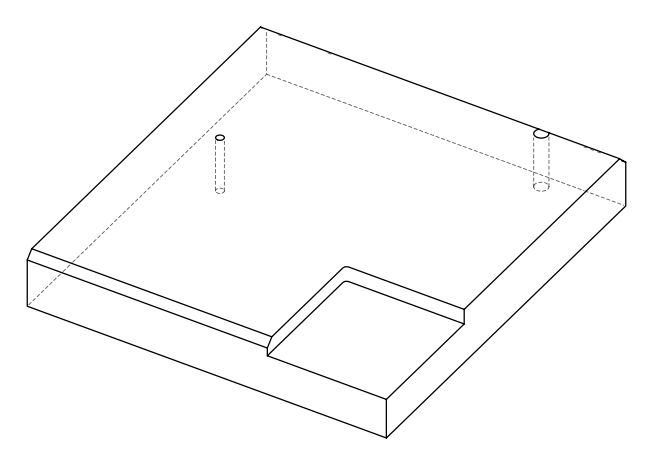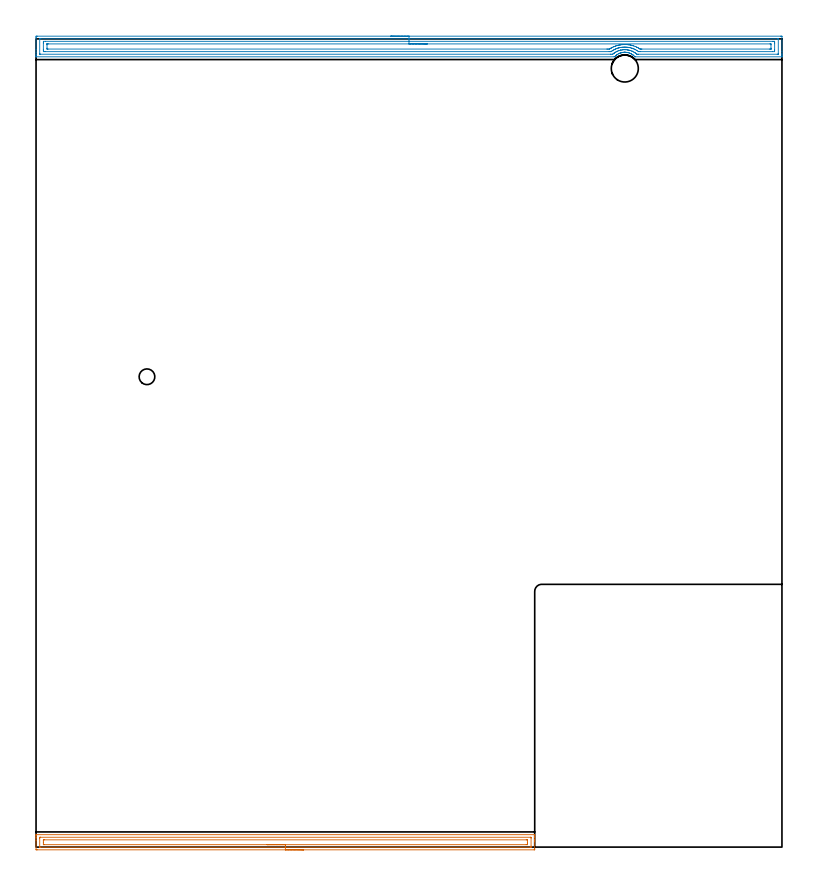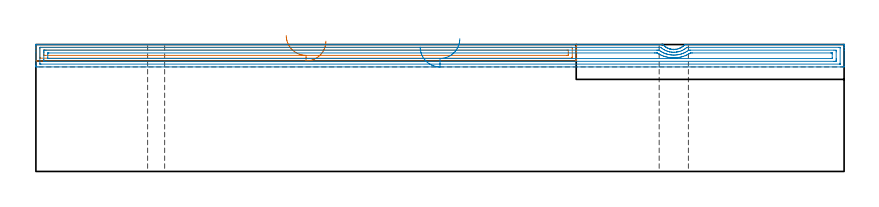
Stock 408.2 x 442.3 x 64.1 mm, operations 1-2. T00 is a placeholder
(PLAN: 8 operations, 5 tool changes, 142.5 min)
(1 AREA_MILL | FG_CHAMFER_SURFACE | UGT0205_001 | 6.78 min | 9578 mm3)
(2 AREA_MILL_1 | FG_CHAMFER_SURFACE_1 | UGT0205_001 | 13.37 min | 26065 mm3)
(3 MILL_CORNER_NOTCH_RECTANGULAR | CORNER_NOTCH_RECTANGULAR | UGT0201_014 | Follow Part, ap 1.5, ae 75% | 121.43 min | 342188 mm3)
(4 SPOT_DRILL | STEP1HOLE | NXT0321_9005460120000 | 0.03 min | 10 mm3)
(5 SPOT_DRILL_1 | STEP1HOLE_1 | NXT0321_9005460120000 | 0.03 min | 3 mm3)
(6 DRILL_THROUGH_HOLE_INTO_CENTER | STEP1HOLE | UGT0301_202 | 0.28 min | 3687 mm3)
(7 DRILL_THROUGH_HOLE_INTO_CENTER_1 | STEP1HOLE_1 | NXT0301_065 | 0.28 min | 4411 mm3)
(8 DRILL_TO_ENLARGE_THROUGH_HOLE | STEP1HOLE_1 | UGT0301_279 | 0.29 min | 6564 mm3)
(TOOL UGT0205_001 | Chamfer Mill 20 x 3 x 45 deg. | D20 FL50 Z2)
(TOOL UGT0201_014 | End mill 6 mm | D6 FL24 Z4)
(TOOL NXT0321_9005460120000 | NC Spot Drill, 142deg, 12mm, Carbide, Uncoated | D12 PA142 FL30 Z2)
(TOOL UGT0301_202 | Twist Drill 8.6 mm | D8.6 PA118 FL80 Z2)
(TOOL NXT0301_065 | Carbide Drill 9.4mm [860.1-0940-075A1-MM 2214] | D9.4 PA140 FL98 Z2)
(TOOL UGT0301_279 | Twist Drill 14.8 mm | D14.8 PA118 FL114 Z2)
(OP 1 AREA_MILL)
G17 G21 G94 G90
T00 M6
G54
G17 G0 G90 X146.45 Y-1.5 S1061 M3
G43 Z74.1 H0
Z65.8
G94 G1 X146.412 Z64.928 F250.
X146.298 Z64.064
X146.109 Z63.212
X145.847 Z62.38
X145.513 Z61.574
X145.11 Z60.8
X144.642 Z60.064
X144.11 Z59.372
X143.521 Z58.729
X142.878 Z58.14
X142.186 Z57.608
X141.45 Z57.14
X140.676 Z56.737
X139.87 Z56.403
X139.038 Z56.141
X138.187 Z55.952
X137.322 Z55.838
X136.45 Z55.8
X0.622
X0.312 Y-1.497 Z55.802
X0.01 Y-1.492 Z55.806
X0. Y-1.185 Z56.112
Y3.541 Z60.836
Y4.975 Z62.271
Y5.323 Z62.618
Y6.021 Z63.32
Y6.342 Z63.641
X0.007 Y6.747 Z64.039
X0.01 Y6.805 Z64.095
X0.171 Y6.8 Z64.1
X272.725
X272.89 Y6.797 Z64.088
X272.893 Y6.747 Z64.039
X272.9 Y6.342 Z63.641
Y6.02 Z63.32
Y5.323 Z62.618
Y4.084 Z61.381
Y3.541 Z60.836
Y2.921 Z60.217
Y-0.914 Z56.383
X272.898 Y-1.187 Z56.11
X272.89 Y-1.492 Z55.806
X272.585 Y-1.499 Z55.799
X136.45 Y-1.5 Z55.8
Y-0.086 Z57.214
X2.346 Y-0.085 Z57.215
X2.221 Y-0.082 Z57.218
X2.01 Y-0.074 Z57.226
X2.007 Y-0.023 Z57.277
X2.001 Y0.384 Z57.684
Y4.839 Z62.139
X2.007 Y5.323 Z62.623
X2.01 Y5.368 Z62.668
X2.159 Y5.379 Z62.679
X2.283 Y5.384 Z62.684
X2.346 Y5.386 Z62.686
X2.409
X270.554 Y5.385 Z62.685
X270.679 Y5.382 Z62.682
X270.89 Y5.375 Z62.675
X270.893 Y5.323 Z62.623
X270.899 Y4.916 Z62.216
X270.9 Y0.461 Z57.761
X270.893 Y-0.023 Z57.277
X270.891 Y-0.068 Z57.232
X270.742 Y-0.079 Z57.221
X270.617 Y-0.084 Z57.216
X270.554 Y-0.086 Z57.214
X270.491
X136.45
Y1.328 Z58.628
X4.628 Y1.329 Z58.629
X4.196 Y1.331 Z58.631
X4.053 Y1.333 Z58.633
X4.01 Y1.336 Z58.636
X4.005 Y1.433 Z58.733
X4.002 Y1.563 Z58.863
X4. Y2.65 Z59.95
X4.001 Y3.541 Z60.841
X4.002 Y3.735 Z61.035
X4.01 Y3.931 Z61.231
X4.016 Y3.965 Z61.265
X4.035 Y3.968 Z61.268
X4.088 Y3.97 Z61.27
X4.196 Y3.971 Z61.271
X4.658
X268.273
X268.704 Y3.969 Z61.269
X268.847 Y3.967 Z61.267
X268.89 Y3.964 Z61.264
X268.895 Y3.867 Z61.167
X268.898 Y3.736 Z61.036
X268.9 Y2.65 Z59.95
Y1.759 Z59.059
X268.898 Y1.565 Z58.865
X268.89 Y1.369 Z58.669
X268.884 Y1.334 Z58.634
X268.865 Y1.332 Z58.632
X268.812 Y1.33 Z58.63
X268.704 Y1.329 Z58.629
X268.242 Y1.328 Z58.628
X136.45
X135.578 Z58.666
X134.714 Z58.78
X133.862 Z58.969
X133.03 Z59.232
X132.224 Z59.565
X131.45 Z59.968
X130.714 Z60.437
X130.022 Z60.968
X129.379 Z61.557
X128.79 Z62.201
X128.259 Z62.893
X127.79 Z63.628
X127.387 Z64.402
X127.053 Z65.208
X126.791 Z66.04
X126.602 Z66.892
X126.488 Z67.757
X126.45 Z68.628
G0 Z74.1
M5
M2
(OP 2 AREA_MILL_1)
G17 G21 G94 G90
T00 M6
G54
G17 G0 G90 X194.1 Y443.8 S1061 M3
G43 Z74.1 H0
Z62.8
G94 G1 X194.138 Z61.928 F250.
X194.252 Z61.064
X194.441 Z60.212
X194.703 Z59.38
X195.037 Z58.574
X195.44 Z57.8
X195.908 Z57.064
X196.44 Z56.372
X197.029 Z55.729
X197.672 Z55.14
X198.364 Z54.609
X199.1 Z54.14
X199.874 Z53.737
X200.68 Z53.403
X201.512 Z53.141
X202.364 Z52.952
X203.228 Z52.838
X204.1 Z52.8
X407.568
X408.071 Y443.795 Z52.803
X408.19 Y443.792 Z52.806
X408.2 Y443.669 Z52.929
Y435.519 Z61.075
Y434.128 Z62.468
Y433.765 Z62.83
Y433.039 Z63.56
Y432.821 Z63.778
X408.197 Y432.658 Z63.934
X408.19 Y432.502 Z64.089
X408.015 Y432.5 Z64.1
X327.969
X327.751 Y432.504 Z64.089
X327.628 Y432.625 Z63.973
X327.599 Y432.654 Z63.946
X327.328 Y432.924 Z63.675
X327.018 Y433.212 Z63.388
X326.985 Y433.24 Z63.36
X326.83 Y433.368 Z63.231
X326.695 Y433.473 Z63.126
X326.635 Y433.519 Z63.079
X326.124 Y433.864 Z62.734
X325.788 Y434.058 Z62.541
X325.682 Y434.119 Z62.48
X325.23 Y434.346 Z62.252
X325.079 Y434.414 Z62.186
X325.067 Y434.419 Z62.181
X324.839 Y434.504 Z62.093
X324.71 Y434.553 Z62.045
X324.336 Y434.678 Z61.921
X323.891 Y434.795 Z61.802
X323.442 Y434.886 Z61.712
X323.295 Y434.906 Z61.691
X323.011 Y434.944 Z61.65
X322.996 Y434.946 Z61.648
X322.725 Y434.971 Z61.626
X322.603 Y434.98 Z61.613
X322.548 Y434.986 Z61.609
X322.381 Y434.994 Z61.603
X322.198 Y434.996
X322.046 Y434.993 Z61.597
X322.043
X321.639 Y434.971 Z61.626
X321.496 Y434.954 Z61.639
X321.226 Y434.927 Z61.672
X321.207 Y434.925 Z61.674
X320.76 Y434.85 Z61.749
X320.516 Y434.79 Z61.803
X320.347 Y434.752 Z61.844
X320.312 Y434.743 Z61.852
X320.218 Y434.715 Z61.879
X320.137 Y434.692 Z61.905
X319.866 Y434.612 Z61.987
X319.835 Y434.601 Z61.998
X319.473 Y434.467 Z62.129
X319.35 Y434.423 Z62.175
X319.324 Y434.413 Z62.184
X318.972 Y434.25 Z62.346
X318.521 Y434.008 Z62.589
X318.152 Y433.786 Z62.814
X318.079 Y433.741 Z62.859
X317.869 Y433.594 Z63.006
X317.764 Y433.52 Z63.08
X317.469 Y433.284 Z63.315
X317.185 Y433.036 Z63.563
X316.773 Y432.625 Z63.973
X316.65 Y432.505 Z64.091
X316.343 Y432.5 Z64.1
X0.185
X0.01 Y432.502 Z64.089
X0.003 Y432.658 Z63.934
X0. Y432.821 Z63.778
Y433.039 Z63.56
Y433.765 Z62.83
Y435.005 Z61.592
Y436.396 Z60.199
Y443.155 Z53.443
X0.004 Y443.412 Z53.186
X0.01 Y443.793 Z52.805
X0.24 Y443.796 Z52.802
X0.632 Y443.8 Z52.8
X204.1
Y442.386 Z54.214
X405.779 Y442.385 Z54.215
X405.932 Y442.384 Z54.216
X406.14 Y442.38 Z54.22
X406.185 Y442.379 Z54.221
X406.191 Y442.351 Z54.249
X406.195 Y442.316 Z54.284
X406.199 Y442.123 Z54.477
Y434.23 Z62.37
X406.197 Y434.092 Z62.508
X406.192 Y433.982 Z62.618
X406.187 Y433.921 Z62.679
X405.627 Y433.915 Z62.685
X329.606
X328.864 Y433.92 Z62.68
X328.793 Y433.921 Z62.679
X328.257 Y434.36 Z62.24
X327.969 Y434.57 Z62.03
X327.864 Y434.642 Z61.958
X327.389 Y434.951 Z61.649
X327.075 Y435.132 Z61.468
X326.335 Y435.519 Z61.081
X326.181 Y435.591 Z61.009
X326.05 Y435.647 Z60.953
X325.286 Y435.918 Z60.682
X324.713 Y436.082 Z60.518
X324.392 Y436.159 Z60.441
X324.022 Y436.234 Z60.366
X323.589 Y436.307 Z60.293
X323.539 Y436.314 Z60.286
X323.498 Y436.319 Z60.281
X322.733 Y436.396 Z60.204
X322.603 Y436.402 Z60.198
X322.597 Y436.403 Z60.197
X322.148 Y436.404 Z60.196
X321.709 Y436.397 Z60.203
X321.7 Y436.396 Z60.204
X320.895 Y436.317 Z60.283
X320.814 Y436.306 Z60.294
X320.132 Y436.189 Z60.411
X320.069 Y436.176 Z60.424
X320. Y436.161 Z60.439
X319.92 Y436.141 Z60.46
X319.422 Y436.007 Z60.593
X319.026 Y435.888 Z60.712
X318.751 Y435.789 Z60.811
X318.131 Y435.551 Z61.049
X318.109 Y435.541 Z61.059
X318.062 Y435.519 Z61.081
X317.522 Y435.24 Z61.36
X317.237 Y435.084 Z61.516
X316.958 Y434.915 Z61.685
X316.53 Y434.642 Z61.958
X316.419 Y434.568 Z62.032
X316.391 Y434.548 Z62.052
X316.343 Y434.512 Z62.088
X315.925 Y434.175 Z62.425
X315.626 Y433.934 Z62.666
X315.448 Y433.921 Z62.679
X315.292 Y433.918 Z62.682
X314.554 Y433.915 Z62.685
X314.402 Y433.914 Z62.686
X2.421 Y433.915 Z62.685
X2.268 Y433.916 Z62.684
X2.06 Y433.92 Z62.68
X2.015 Y433.921 Z62.679
X2.009 Y433.949 Z62.651
X2.005 Y433.984 Z62.616
X2.001 Y434.177 Z62.423
Y442.07 Z54.53
X2.003 Y442.208 Z54.392
X2.008 Y442.318 Z54.282
X2.013 Y442.379 Z54.221
X2.573 Y442.385 Z54.215
X204.1 Y442.386 Z54.214
Y440.972 Z55.628
X403.096 Y440.971 Z55.629
X403.797 Y440.97 Z55.63
X403.99 Y440.968 Z55.632
X404.175 Y440.965 Z55.635
X404.19 Y440.781 Z55.819
X404.197 Y440.578 Z56.022
X404.2 Y439.904 Z56.696
Y439.698 Z56.902
X404.199 Y436.192 Z60.408
X404.19 Y435.519 Z61.081
X404.178 Y435.335 Z61.265
X403.096 Y435.329 Z61.271
X330.652
X329.948 Y435.333 Z61.267
X329.758 Y435.335 Z61.265
X329.703 Y435.348 Z61.252
X329.633 Y435.395 Z61.205
X329.45 Y435.519 Z61.081
X328.864 Y435.912 Z60.688
X328.561 Y436.1 Z60.5
X328.035 Y436.396 Z60.204
X327.969 Y436.431 Z60.169
X327.893 Y436.471 Z60.129
X327.337 Y436.743 Z59.857
X327.075 Y436.857 Z59.743
X326.317 Y437.139 Z59.461
X326.181 Y437.185 Z59.415
X325.898 Y437.273 Z59.327
X325.286 Y437.437 Z59.163
X325.064 Y437.491 Z59.109
X324.392 Y437.624 Z58.976
X323.967 Y437.69 Z58.91
X323.498 Y437.741 Z58.859
X322.966 Y437.794 Z58.806
X322.603 Y437.81 Z58.79
X322.049 Y437.817 Z58.783
X321.709 Y437.805 Z58.795
X321.203 Y437.769 Z58.831
X320.814 Y437.734 Z58.866
X320.392 Y437.687 Z58.913
X319.92 Y437.606 Z58.994
X319.633 Y437.555 Z59.045
X319.026 Y437.413 Z59.187
X318.912 Y437.385 Z59.215
X318.501 Y437.273 Z59.327
X318.221 Y437.186 Z59.414
X318.131 Y437.155 Z59.445
X317.573 Y436.944 Z59.656
X317.237 Y436.811 Z59.789
X316.943 Y436.684 Z59.916
X316.354 Y436.396 Z60.204
X316.343 Y436.39 Z60.21
X315.784 Y436.066 Z60.534
X315.448 Y435.857 Z60.743
X315.242 Y435.721 Z60.879
X314.946 Y435.519 Z61.081
X314.718 Y435.358 Z61.242
X314.691 Y435.34 Z61.26
X314.65 Y435.335 Z61.265
X314.554 Y435.333 Z61.267
X313.854 Y435.329 Z61.271
X313.66
X5.104
X4.403 Y435.33 Z61.27
X4.21 Y435.332 Z61.268
X4.025 Y435.335 Z61.265
X4.01 Y435.519 Z61.081
X4.003 Y435.721 Z60.879
X4. Y436.396 Z60.204
Y436.602 Z59.998
X4.001 Y440.108 Z56.492
X4.01 Y440.781 Z55.819
X4.022 Y440.964 Z55.636
X5.104 Y440.971 Z55.629
X204.1 Y440.972 Z55.628
Y439.557 Z57.043
X401.661
X402.048 Y439.555 Z57.045
X402.113 Y439.554 Z57.046
X402.176 Y439.551 Z57.049
X402.19 Y439.464 Z57.136
X402.2 Y439.029 Z57.571
Y437.275 Z59.325
X402.198 Y436.835 Z59.765
X402.196 Y436.781 Z59.819
X402.191 Y436.755 Z59.845
X402.188 Y436.75 Z59.85
X402.172 Y436.748 Z59.852
X402.028 Y436.744 Z59.856
X401.848 Y436.743 Z59.857
X401.307
X331.547
X331.192 Y436.744 Z59.856
X330.652 Y436.748 Z59.852
X330.568 Y436.75 Z59.85
X330.447 Y436.818 Z59.782
X329.832 Y437.2 Z59.4
X329.758 Y437.242 Z59.358
X329.7 Y437.273 Z59.327
X328.864 Y437.71 Z58.89
X328.552 Y437.867 Z58.733
X328.004 Y438.117 Z58.484
X327.969 Y438.13 Z58.47
X327.914 Y438.15 Z58.45
X327.075 Y438.447 Z58.153
X326.631 Y438.585 Z58.015
X326.181 Y438.709 Z57.891
X325.844 Y438.797 Z57.803
X325.423 Y438.893 Z57.707
X325.286 Y438.92 Z57.68
X324.721 Y439.027 Z57.573
X324.392 Y439.077 Z57.523
X324.333 Y439.085 Z57.515
X323.747 Y439.149 Z57.451
X323.498 Y439.174 Z57.426
X323.332 Y439.189 Z57.411
X323.04 Y439.208 Z57.392
X322.603 Y439.225 Z57.375
X322.396 Y439.23 Z57.37
X322.005
X321.709 Y439.222 Z57.378
X321.518 Y439.214 Z57.386
X321.047 Y439.183 Z57.417
X320.814 Y439.165 Z57.435
X320.686 Y439.153 Z57.447
X320.478 Y439.131 Z57.469
X319.92 Y439.066 Z57.534
X319.885 Y439.061 Z57.539
X319.68 Y439.027 Z57.573
X319.129 Y438.926 Z57.674
X319.026 Y438.904 Z57.696
X318.408 Y438.756 Z57.844
X318.131 Y438.684 Z57.916
X317.708 Y438.565 Z58.035
X317.237 Y438.418 Z58.182
X317.037 Y438.346 Z58.254
X316.508 Y438.15 Z58.45
X316.39 Y438.103 Z58.497
X316.343 Y438.083 Z58.517
X315.773 Y437.831 Z58.769
X315.448 Y437.67 Z58.93
X315.182 Y437.534 Z59.066
X314.702 Y437.273 Z59.327
X314.608 Y437.22 Z59.38
X314.554 Y437.188 Z59.412
X314.059 Y436.882 Z59.718
X313.905 Y436.788 Z59.812
X313.854 Y436.758 Z59.842
X313.794 Y436.75 Z59.85
X313.66 Y436.747 Z59.853
X313.305 Y436.744 Z59.856
X312.765 Y436.743 Z59.857
X312.412
X6.539
X6.152 Y436.745 Z59.855
X6.087 Y436.746 Z59.854
X6.024 Y436.749 Z59.851
X6.01 Y436.836 Z59.764
X6. Y437.271 Z59.329
Y439.025 Z57.575
X6.002 Y439.465 Z57.135
X6.004 Y439.519 Z57.081
X6.009 Y439.545 Z57.055
X6.012 Y439.55 Z57.05
X6.028 Y439.552 Z57.048
X6.172 Y439.556 Z57.044
X6.352 Y439.557 Z57.043
X6.893
X204.1
X204.972 Z57.081
X205.836 Z57.195
X206.688 Z57.383
X207.52 Z57.646
X208.326 Z57.98
X209.1 Z58.382
X209.836 Z58.851
X210.528 Z59.382
X211.171 Z59.972
X211.76 Z60.615
X212.292 Z61.307
X212.76 Z62.043
X213.163 Z62.817
X213.497 Z63.623
X213.759 Z64.455
X213.948 Z65.306
X214.062 Z66.171
X214.1 Z67.043
G0 Z74.1
M5
M2
